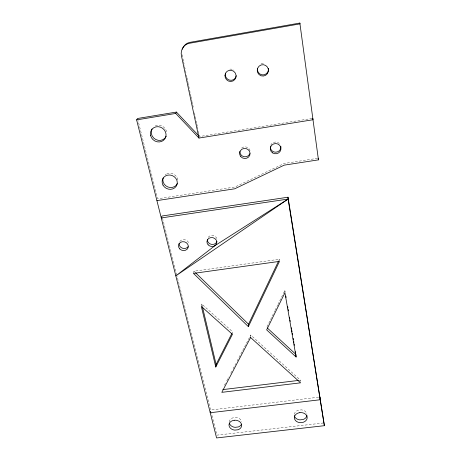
<?xml version="1.0" encoding="UTF-8"?>
<svg xmlns="http://www.w3.org/2000/svg" width="461" height="461" viewBox="0 0 461 461"><rect width="100%" height="100%" fill="white"/><g stroke="black" fill="none" stroke-linecap="round" stroke-linejoin="round"><path stroke-width="0.35" stroke-dasharray="2.31 1.73" d="M250.646 336.899L250.755 335.055L300.445 380.192L300.509 381.506M232.43 334.3L232.684 331.857L201.768 304.035L201.44 305.781M193.476 273.402L193.972 271.212L279.447 259.238L279.464 260.667M278.83 260.534L279.447 259.238M267.011 326.797L274.842 310.87M275.159 310.23L277.666 305.13M277.977 304.496L284.869 290.476L285.117 291.882M224.444 385.246L225.441 383.339M226.772 380.798L228.771 376.989M230.771 373.174L231.768 371.266M233.105 368.725L235.767 363.643M237.098 361.101L250.755 335.055M312.068 118.437L199.48 136.542L198 129.553M317.468 158.325L284.126 163.482L234.949 187.016L157.685 198.777L138.075 120.58M299.016 380.365L300.445 380.192M318.574 397.221L210.585 409.996L177.03 276.018M323.403 422.985L216.895 435.144L211.438 413.39M193.972 271.212L195.003 272.215M162.526 218.099L176.857 275.321M201.768 304.035L202.258 306.116M182.101 54.767L182.844 58.265M182.994 58.962L183.438 61.059M183.587 61.757L184.475 65.952M184.625 66.649L186.261 74.336M186.411 75.039L186.855 77.137M187.005 77.834L187.448 79.932M187.598 80.629L188.042 82.726M188.192 83.424L188.635 85.521M188.785 86.219L190.272 93.208M190.422 93.906L190.866 96.003M191.015 96.706L191.459 98.798M191.609 99.501L192.053 101.593M192.202 102.296L192.646 104.393M192.796 105.091L193.245 107.188M194.433 112.778L196.063 120.465M196.213 121.162L196.663 123.26M196.807 123.963L197.256 126.055M197.4 126.758L197.85 128.855M284.869 290.476L284.921 292.758M229.267 421.861A6.31 4.95 4.3 0 1 232.834 417.868L236.049 417.493A6.31 4.95 4.3 0 1 241.748 421.717M179.836 241.46A4.938 4.397 15.3 0 1 184.838 239.743A4.938 4.397 15.3 0 1 188.768 243.379M208.17 237.352A4.944 4.449 11.3 0 1 213.236 235.623A4.944 4.449 11.3 0 1 217.114 239.282M294.302 414.312A6.385 5.036 -0.8 0 1 298.14 410.255L301.425 409.869A6.385 5.036 -0.8 0 1 306.968 414.162M155.299 125.899A7.981 7.411 36.1 0 1 166.784 132.964M229.809 69.173A5.636 5.497 62.8 0 1 233.963 70.147M165.234 174.892A7.647 7.024 24.9 0 1 166.271 174.189M166.842 173.906A7.647 7.024 24.9 0 1 174.402 174.633A7.647 7.024 24.9 0 1 177.917 181.173M241.679 147.981A5.209 5.008 10.8 0 1 250.167 151.064M270.688 145.301A5.29 5.106 -4.5 0 1 279.752 143.872M261.082 63.929A5.653 5.561 -88.6 0 1 264.896 63.964"/><path stroke-width="0.69" d="M248.37 326.624L279.47 261.381L193.476 273.402L248.37 326.624L248.531 324.21L278.519 261.185M215.777 367.014L232.43 334.3L201.324 306.363L215.777 367.014L216.111 364.444L231.71 333.776M210.406 411.356L210.228 412.722L216.584 437.95L324.383 425.687L288.027 197.21L162.001 216.007L161.281 217.938L288.108 199.054L288.027 197.21M319.98 397.054L320.222 399.75L210.228 412.722L136.617 119.895L175.739 113.441L176.413 112.069L198.991 136.018M136.617 119.895L137.551 118.489L176.413 112.069M288.108 199.054L175.843 275.868L215.149 245.517L288.108 199.054L324.383 425.687M312.765 118.321L313.013 119.745L198.973 138.058L181.438 55.793A10.949 10.378 61.2 0 1 189.483 43.271L300.013 23.874L299.846 23.05L190.093 42.326A10.874 10.309 61.6 0 0 182.343 49.223M299.846 23.05L318.453 159.863L284.178 165.153L234.684 188.808L156.93 200.621M222.819 389.608L298.307 380.452M267.224 327.921L295.979 354.463L296.089 357.004L266.642 329.869L284.921 292.758L296.089 357.004M195.516 272.716L248.531 324.21M175.739 113.441L198.973 138.058M202.425 306.813L216.111 364.444M285.849 296.1L286.091 297.506M287.676 306.646L287.923 308.052M288.165 309.458L288.407 310.864M289.508 317.197L289.75 318.603M289.998 320.009L290.24 321.415M291.34 327.742L291.583 329.148M291.825 330.554L292.072 331.96M292.314 333.366L292.562 334.772M293.167 338.288L293.415 339.694M293.657 341.1L293.899 342.506M294.147 343.912L294.389 345.318M295.489 351.651L295.732 353.057M318.176 158.215L318.453 159.863M306.974 415.476A6.385 5.036 -0.8 0 1 303.125 419.504L299.869 419.879A6.385 5.036 -0.8 0 1 294.325 415.626M216.941 241.581A4.944 4.449 11.3 0 1 211.322 244.313A4.944 4.449 11.3 0 1 207.358 239.513M241.478 424.264A6.31 4.95 4.3 0 1 238.245 426.967L235.047 427.335A6.31 4.95 4.3 0 1 229.359 423.152M188.1 246.675A4.938 4.397 15.3 0 1 182.493 248.197A4.938 4.397 15.3 0 1 179.075 243.604M166.231 136.162A7.981 7.411 36.1 0 1 155.818 139.539A7.981 7.411 36.1 0 1 152.038 128.976M280.853 146.287A5.29 5.106 -4.5 0 1 275.764 152.193A5.29 5.106 -4.5 0 1 270.371 146.598M177.358 183.547A7.647 7.024 24.9 0 1 167.856 186.964A7.647 7.024 24.9 0 1 163.165 177.906M268.423 68.343A5.653 5.561 -88.6 0 1 263.122 74.907A5.653 5.561 -88.6 0 1 257.399 68.729M249.925 153.646A5.209 5.008 10.8 0 1 239.853 151.369M236.28 75.748A5.636 5.497 62.8 0 1 229.693 80.162A5.636 5.497 62.8 0 1 225.475 73.218M250.611 337.515L221.81 392.346L300.578 382.826L250.611 337.515M234.176 420.259L232.598 420.622A6.345 4.962 4.3 0 0 229.1 425.906A6.345 4.962 4.3 0 0 234.828 430.119L238.043 429.75A6.345 4.962 4.3 0 0 241.564 424.466A6.345 4.962 4.3 0 0 235.836 420.242L234.176 420.259M299.88 412.63L298.261 412.993A6.419 5.054 -0.7 0 0 294.423 418.369A6.419 5.054 -0.7 0 0 299.996 422.651L303.275 422.27A6.419 5.054 -0.7 0 0 307.135 416.9A6.419 5.054 -0.7 0 0 301.563 412.612L299.88 412.63M179.755 248.917A4.973 4.42 15.2 0 0 188.105 247.736A4.973 4.42 15.2 0 0 182.36 241.72A4.973 4.42 15.2 0 0 179.755 248.917M208.147 244.837A4.979 4.472 11.2 0 0 216.572 243.644A4.979 4.472 11.2 0 0 210.919 237.582A4.979 4.472 11.2 0 0 208.147 244.837M267.397 73.685A5.688 5.595 -88.7 0 0 263.392 64.713A5.688 5.595 -88.7 0 0 257.745 72.729A5.688 5.595 -88.7 0 0 267.397 73.685M150.597 135.534A8.033 7.451 35.8 0 0 163.586 140.265A8.033 7.451 35.8 0 0 160.503 127.173A8.033 7.451 35.8 0 0 150.597 135.534M162.981 185.074A7.699 7.059 24.7 0 0 176.114 186.388A7.699 7.059 24.7 0 0 170.005 175.03A7.699 7.059 24.7 0 0 162.981 185.074M272.48 152.833A5.325 5.134 -4.4 0 0 280.916 149.208A5.325 5.134 -4.4 0 0 273.482 143.988A5.325 5.134 -4.4 0 0 272.48 152.833M224.968 75.299A5.67 5.532 61.9 0 0 232.914 80.992A5.67 5.532 61.9 0 0 233.669 71.271A5.67 5.532 61.9 0 0 224.968 75.299M240.815 156.642A5.244 5.036 10.7 0 0 249.753 155.265A5.244 5.036 10.7 0 0 243.932 148.482A5.244 5.036 10.7 0 0 240.815 156.642"/></g></svg>
